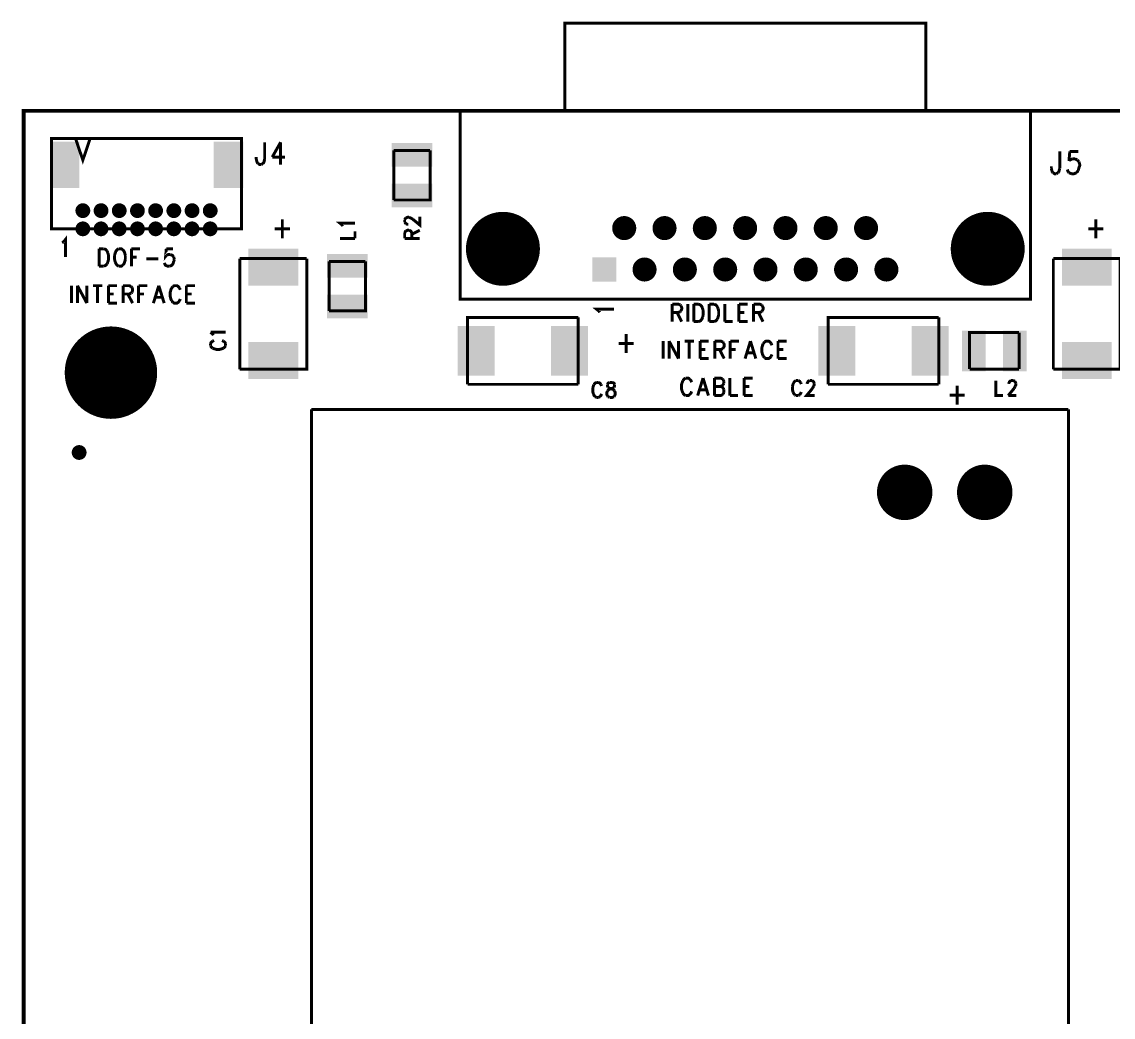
# Model space of a CAD drawing. Extents: x 7.79 to 14.3, y 7.55 to 12.98.
# Drawn here: x 7.995 to 10.946, y 10.273 to 12.965 of the extents above; entities that cross this region are included whole.
import ezdxf

# ---------------------------------------------------------------- set-up
doc = ezdxf.new("R2010")
doc.units = 0
doc.layers.get('0').update_dxf_attribs({"linetype": 'CONTINUOUS'})
doc.layers.add('ASSEMBLY_PHO', color=7, linetype='CONTINUOUS')

# ---------------------------------------------------------------- blocks, each defined once
blk = doc.blocks.new('ROUND_5')
at = {"const_width": 0.0325}
blk.add_lwpolyline([(-0.01625, 0, 1), (0.01625, 0, 1)], format="xyb", close=True, dxfattribs=at)
blk = doc.blocks.new('SQUARE_9')
blk.add_solid([(-0.0325, -0.0325), (-0.0325, 0.0325), (0.0325, -0.0325), (0.0325, 0.0325)])
blk = doc.blocks.new('ROUND_13')
at = {"const_width": 0.075}
blk.add_lwpolyline([(-0.0375, 0, 1), (0.0375, 0, 1)], format="xyb", close=True, dxfattribs=at)
blk = doc.blocks.new('ROUND_17')
at = {"const_width": 0.1}
blk.add_lwpolyline([(-0.05, 0, 1), (0.05, 0, 1)], format="xyb", close=True, dxfattribs=at)
blk = doc.blocks.new('ROUND_25')
at = {"const_width": 0.02}
blk.add_lwpolyline([(-0.01, 0, 1), (0.01, 0, 1)], format="xyb", close=True, dxfattribs=at)
blk = doc.blocks.new('RECTANGLE_137')
blk.add_solid([(-0.0675, -0.05), (-0.0675, 0.05), (0.0675, -0.05), (0.0675, 0.05)])
blk = doc.blocks.new('RECTANGLE_163')
blk.add_solid([(-0.055, -0.032), (-0.055, 0.032), (0.055, -0.032), (0.055, 0.032)])
blk = doc.blocks.new('RECTANGLE_171')
blk.add_solid([(-0.032, -0.055), (-0.032, 0.055), (0.032, -0.055), (0.032, 0.055)])
blk = doc.blocks.new('ROUND_184')
at = {"const_width": 0.125}
blk.add_lwpolyline([(-0.0625, 0, 1), (0.0625, 0, 1)], format="xyb", close=True, dxfattribs=at)
blk = doc.blocks.new('RECTANGLE_188')
blk.add_solid([(-0.05, -0.0675), (-0.05, 0.0675), (0.05, -0.0675), (0.05, 0.0675)])
blk = doc.blocks.new('RECTANGLE_201')
blk.add_solid([(-0.04, -0.063), (-0.04, 0.063), (0.04, -0.063), (0.04, 0.063)])

msp = doc.modelspace()

# ---------------------------------------------------------------- linework, layer by layer
at = {"layer": 'ASSEMBLY_PHO'}
for points, const_width in [([(9.4635, 12.725), (9.4635, 12.961), (10.4395, 12.961), (10.4395, 12.725)], 0.008), ([(8, 8), (14.299, 8), (14.299, 12.724), (8, 12.724), (8, 8)], 0.01), ([(9.18, 12.215), (9.18, 12.725), (10.723, 12.725), (10.723, 12.215), (9.18, 12.215)], 0.008), ([(8.07535, 12.405), (8.58913, 12.405), (8.58913, 12.64909), (8.07535, 12.64909), (8.07535, 12.405)], 0.008), ([(8.17968, 12.64909), (8.16, 12.59102), (8.14031, 12.64909)], 0.008), ([(8.65172, 12.63937), (8.65172, 12.59337)], 0.008), ([(8.6949, 12.63937), (8.67218, 12.59912)], 0.008), ([(8.6949, 12.63937), (8.6949, 12.579)], 0.008), ([(8.629, 12.59337), (8.629, 12.59912)], 0.008), ([(8.67218, 12.59912), (8.70627, 12.59912)], 0.008), ([(9.09921, 12.61692), (9.09921, 12.48307), (9.00078, 12.48307)], 0.008), ([(9.00078, 12.48307), (9.00078, 12.61692)], 0.008), ([(9.00078, 12.61692), (9.09921, 12.61692)], 0.008), ([(10.80172, 12.61437), (10.80172, 12.56837)], 0.008), ([(10.829, 12.61437), (10.82672, 12.5885)], 0.008), ([(10.85172, 12.61437), (10.829, 12.61437)], 0.008), ([(8.63354, 12.58187), (8.63127, 12.58475), (8.629, 12.59337)], 0.008), ([(8.64263, 12.579), (8.63809, 12.579), (8.63354, 12.58187)], 0.008), ([(8.64718, 12.58187), (8.64263, 12.579)], 0.008), ([(8.65172, 12.59337), (8.64945, 12.58475), (8.64718, 12.58187)], 0.008), ([(10.779, 12.56837), (10.779, 12.57412)], 0.008), ([(10.78354, 12.55687), (10.78127, 12.55975), (10.779, 12.56837)], 0.008), ([(10.80172, 12.56837), (10.79945, 12.55975), (10.79718, 12.55687)], 0.008), ([(10.82672, 12.5885), (10.829, 12.59137)], 0.008), ([(10.829, 12.59137), (10.83581, 12.59425)], 0.008), ([(10.83581, 12.59425), (10.84263, 12.59425)], 0.008), ([(10.84263, 12.59425), (10.84945, 12.59137)], 0.008), ([(10.84945, 12.59137), (10.854, 12.58562)], 0.008), ([(10.854, 12.58562), (10.85627, 12.577), (10.854, 12.57125), (10.85172, 12.56262)], 0.008), ([(10.79263, 12.554), (10.78809, 12.554), (10.78354, 12.55687)], 0.008), ([(10.79718, 12.55687), (10.79263, 12.554)], 0.008), ([(10.82672, 12.55687), (10.82445, 12.55975), (10.82218, 12.5655)], 0.008), ([(10.83354, 12.554), (10.82672, 12.55687)], 0.008), ([(10.84718, 12.55687), (10.84036, 12.554), (10.83354, 12.554)], 0.008), ([(10.85172, 12.56262), (10.84718, 12.55687)], 0.008), ([(8.69945, 12.43075), (8.69945, 12.379)], 0.008), ([(9.03031, 12.4299), (9.03225, 12.43309), (9.03418, 12.43468)], 0.008), ([(9.03031, 12.42354), (9.03031, 12.4299)], 0.008), ([(9.03418, 12.41877), (9.03225, 12.42036), (9.03031, 12.42354)], 0.008), ([(9.03418, 12.43468), (9.03806, 12.43627), (9.04193, 12.43627)], 0.008), ([(9.04193, 12.43627), (9.04581, 12.43468), (9.05162, 12.4315)], 0.008), ([(9.05162, 12.4315), (9.071, 12.41559), (9.071, 12.43786)], 0.008), ([(10.89945, 12.43075), (10.89945, 12.379)], 0.008), ([(8.679, 12.40487), (8.7199, 12.40487)], 0.008), ([(8.86306, 12.4124), (8.86112, 12.41559), (8.85531, 12.42036), (8.89599, 12.42036)], 0.008), ([(8.89599, 12.379), (8.89599, 12.39809)], 0.008), ([(9.03031, 12.39331), (9.03225, 12.39809), (9.03418, 12.39968)], 0.008), ([(9.03031, 12.379), (9.03031, 12.39331)], 0.008), ([(9.04, 12.41718), (9.03806, 12.41718), (9.03418, 12.41877)], 0.008), ([(9.03418, 12.39968), (9.03806, 12.40127), (9.04193, 12.40127)], 0.008), ([(9.04193, 12.40127), (9.04581, 12.39968), (9.04775, 12.39809), (9.04968, 12.39331)], 0.008), ([(9.04968, 12.39013), (9.071, 12.40127)], 0.008), ([(9.04968, 12.39331), (9.04968, 12.379)], 0.008), ([(10.879, 12.40487), (10.9199, 12.40487)], 0.008), ([(8.104, 12.36725), (8.10763, 12.3695)], 0.008), ([(8.10763, 12.3695), (8.11309, 12.37625), (8.11309, 12.329)], 0.008), ([(8.85531, 12.379), (8.89599, 12.379)], 0.008), ([(9.03031, 12.379), (9.071, 12.379)], 0.008), ([(8.204, 12.35125), (8.204, 12.304)], 0.008), ([(8.204, 12.35125), (8.21672, 12.35125)], 0.008), ([(8.21672, 12.35125), (8.22218, 12.349), (8.22581, 12.3445)], 0.008), ([(8.22581, 12.3445), (8.22763, 12.34)], 0.008), ([(8.22763, 12.34), (8.22945, 12.33325), (8.22945, 12.322), (8.22763, 12.31525)], 0.008), ([(8.24763, 12.34), (8.24581, 12.33325)], 0.008), ([(8.24581, 12.33325), (8.24581, 12.322)], 0.008), ([(8.25672, 12.35125), (8.25309, 12.349), (8.24945, 12.3445), (8.24763, 12.34)], 0.008), ([(8.26763, 12.349), (8.264, 12.35125), (8.25672, 12.35125)], 0.008), ([(8.2749, 12.33325), (8.27309, 12.34), (8.27127, 12.3445), (8.26763, 12.349)], 0.008), ([(8.2749, 12.322), (8.2749, 12.33325)], 0.008), ([(8.29127, 12.35125), (8.29127, 12.304)], 0.008), ([(8.29127, 12.35125), (8.3149, 12.35125)], 0.008), ([(8.38581, 12.35125), (8.384, 12.331), (8.38581, 12.33325)], 0.008), ([(8.404, 12.35125), (8.38581, 12.35125)], 0.008), ([(8.38581, 12.33325), (8.39127, 12.3355), (8.39672, 12.3355)], 0.008), ([(8.39672, 12.3355), (8.40218, 12.33325), (8.40581, 12.32875)], 0.008), ([(8.21672, 12.304), (8.204, 12.304)], 0.008), ([(8.22581, 12.31075), (8.22218, 12.30625), (8.21672, 12.304)], 0.008), ([(8.22763, 12.31525), (8.22581, 12.31075)], 0.008), ([(8.24581, 12.322), (8.24763, 12.31525)], 0.008), ([(8.24763, 12.31525), (8.24945, 12.31075), (8.25309, 12.30625), (8.25672, 12.304)], 0.008), ([(8.25672, 12.304), (8.264, 12.304), (8.26763, 12.30625)], 0.008), ([(8.26763, 12.30625), (8.27127, 12.31075), (8.27309, 12.31525), (8.2749, 12.322)], 0.008), ([(8.29127, 12.32875), (8.30581, 12.32875)], 0.008), ([(8.33127, 12.32425), (8.364, 12.32425)], 0.008), ([(8.3949, 12.304), (8.38945, 12.304), (8.384, 12.30625), (8.38218, 12.3085), (8.38036, 12.313)], 0.008), ([(8.40581, 12.3175), (8.404, 12.31075), (8.40036, 12.30625), (8.3949, 12.304)], 0.008), ([(8.40581, 12.32875), (8.40763, 12.322)], 0.008), ([(8.40763, 12.322), (8.40581, 12.3175)], 0.008), ([(8.76555, 12.3246), (8.76555, 12.02539), (8.58444, 12.02539)], 0.008), ([(8.58444, 12.02539), (8.58444, 12.3246)], 0.008), ([(8.58444, 12.3246), (8.76555, 12.3246)], 0.008), ([(8.82578, 12.18307), (8.82578, 12.31692)], 0.008), ([(8.82578, 12.31692), (8.92421, 12.31692)], 0.008), ([(8.92421, 12.31692), (8.92421, 12.18307), (8.82578, 12.18307)], 0.008), ([(10.96555, 12.3246), (10.96555, 12.02539), (10.78444, 12.02539)], 0.008), ([(10.78444, 12.02539), (10.78444, 12.3246)], 0.008), ([(10.78444, 12.3246), (10.96555, 12.3246)], 0.008), ([(8.129, 12.25125), (8.129, 12.204)], 0.008), ([(8.14536, 12.25125), (8.14536, 12.204)], 0.008), ([(8.14536, 12.25125), (8.17081, 12.204)], 0.008), ([(8.17081, 12.25125), (8.17081, 12.204)], 0.008), ([(8.18718, 12.25125), (8.21263, 12.25125)], 0.008), ([(8.1999, 12.25125), (8.1999, 12.204)], 0.008), ([(8.229, 12.25125), (8.229, 12.204)], 0.008), ([(8.229, 12.25125), (8.25263, 12.25125)], 0.008), ([(8.269, 12.25125), (8.269, 12.204)], 0.008), ([(8.269, 12.25125), (8.28536, 12.25125), (8.29081, 12.249)], 0.008), ([(8.29081, 12.249), (8.29263, 12.24675)], 0.008), ([(8.29263, 12.24675), (8.29445, 12.24225), (8.29445, 12.23775), (8.29263, 12.23325)], 0.008), ([(8.31081, 12.25125), (8.31081, 12.204)], 0.008), ([(8.31081, 12.25125), (8.33445, 12.25125)], 0.008), ([(8.36536, 12.25125), (8.35081, 12.204)], 0.008), ([(8.36536, 12.25125), (8.3799, 12.204)], 0.008), ([(8.3999, 12.2445), (8.39809, 12.24), (8.39627, 12.23325), (8.39627, 12.222), (8.39809, 12.21525), (8.3999, 12.21075)], 0.008), ([(8.40354, 12.249), (8.3999, 12.2445)], 0.008), ([(8.42172, 12.2445), (8.41809, 12.249), (8.41445, 12.25125), (8.40718, 12.25125), (8.40354, 12.249)], 0.008), ([(8.42354, 12.24), (8.42172, 12.2445)], 0.008), ([(8.4399, 12.25125), (8.4399, 12.204)], 0.008), ([(8.4399, 12.25125), (8.46354, 12.25125)], 0.008), ([(8.229, 12.22875), (8.24354, 12.22875)], 0.008), ([(8.29081, 12.231), (8.28536, 12.22875), (8.269, 12.22875)], 0.008), ([(8.28172, 12.22875), (8.29445, 12.204)], 0.008), ([(8.29263, 12.23325), (8.29081, 12.231)], 0.008), ([(8.31081, 12.22875), (8.32536, 12.22875)], 0.008), ([(8.35627, 12.21975), (8.37445, 12.21975)], 0.008), ([(8.42172, 12.21075), (8.42354, 12.21525)], 0.008), ([(8.4399, 12.22875), (8.45445, 12.22875)], 0.008), ([(8.229, 12.204), (8.25263, 12.204)], 0.008), ([(8.3999, 12.21075), (8.40354, 12.20625)], 0.008), ([(8.40354, 12.20625), (8.40718, 12.204), (8.41445, 12.204), (8.41809, 12.20625), (8.42172, 12.21075)], 0.008), ([(8.4399, 12.204), (8.46354, 12.204)], 0.008), ([(9.5555, 12.18263), (9.54875, 12.18809), (9.596, 12.18809)], 0.008), ([(9.754, 12.20125), (9.754, 12.154)], 0.008), ([(9.754, 12.20125), (9.77036, 12.20125), (9.77581, 12.199)], 0.008), ([(9.77581, 12.199), (9.77763, 12.19675)], 0.008), ([(9.77763, 12.19675), (9.77945, 12.19225), (9.77945, 12.18775), (9.77763, 12.18325)], 0.008), ([(9.79581, 12.20125), (9.79581, 12.154)], 0.008), ([(9.81218, 12.20125), (9.81218, 12.154)], 0.008), ([(9.81218, 12.20125), (9.8249, 12.20125)], 0.008), ([(9.8249, 12.20125), (9.83036, 12.199), (9.834, 12.1945), (9.83581, 12.19)], 0.008), ([(9.83581, 12.19), (9.83763, 12.18325)], 0.008), ([(9.854, 12.20125), (9.854, 12.154)], 0.008), ([(9.854, 12.20125), (9.86672, 12.20125)], 0.008), ([(9.86672, 12.20125), (9.87218, 12.199), (9.87581, 12.1945)], 0.008), ([(9.87581, 12.1945), (9.87763, 12.19)], 0.008), ([(9.87763, 12.19), (9.87945, 12.18325), (9.87945, 12.172), (9.87763, 12.16525)], 0.008), ([(9.89581, 12.20125), (9.89581, 12.154)], 0.008), ([(9.934, 12.20125), (9.934, 12.154)], 0.008), ([(9.934, 12.20125), (9.95763, 12.20125)], 0.008), ([(9.974, 12.20125), (9.974, 12.154)], 0.008), ([(9.974, 12.20125), (9.99036, 12.20125), (9.99581, 12.199)], 0.008), ([(9.99581, 12.199), (9.99763, 12.19675)], 0.008), ([(9.99763, 12.19675), (9.99945, 12.19225), (9.99945, 12.18775), (9.99763, 12.18325)], 0.008), ([(9.20039, 11.98444), (9.20039, 12.16555), (9.4996, 12.16555)], 0.008), ([(9.4996, 12.16555), (9.4996, 11.98444)], 0.008), ([(9.55775, 12.179), (9.5555, 12.18263)], 0.008), ([(9.77581, 12.181), (9.77036, 12.17875), (9.754, 12.17875)], 0.008), ([(9.76672, 12.17875), (9.77945, 12.154)], 0.008), ([(9.77763, 12.18325), (9.77581, 12.181)], 0.008), ([(9.83581, 12.16525), (9.834, 12.16075), (9.83036, 12.15625), (9.8249, 12.154)], 0.008), ([(9.83763, 12.172), (9.83581, 12.16525)], 0.008), ([(9.83763, 12.18325), (9.83763, 12.172)], 0.008), ([(9.87581, 12.16075), (9.87218, 12.15625), (9.86672, 12.154)], 0.008), ([(9.87763, 12.16525), (9.87581, 12.16075)], 0.008), ([(9.934, 12.17875), (9.94854, 12.17875)], 0.008), ([(9.99581, 12.181), (9.99036, 12.17875), (9.974, 12.17875)], 0.008), ([(9.98672, 12.17875), (9.99945, 12.154)], 0.008), ([(9.99763, 12.18325), (9.99581, 12.181)], 0.008), ([(10.17539, 11.98444), (10.17539, 12.16555), (10.4746, 12.16555)], 0.008), ([(10.4746, 12.16555), (10.4746, 11.98444)], 0.008), ([(9.8249, 12.154), (9.81218, 12.154)], 0.008), ([(9.86672, 12.154), (9.854, 12.154)], 0.008), ([(9.89581, 12.154), (9.91763, 12.154)], 0.008), ([(9.934, 12.154), (9.95763, 12.154)], 0.008), ([(8.51112, 12.12036), (8.50531, 12.12513)], 0.008), ([(8.50531, 12.12513), (8.546, 12.12513)], 0.008), ([(8.51112, 12.10127), (8.50725, 12.09809), (8.50531, 12.0949)], 0.008), ([(8.51306, 12.11718), (8.51112, 12.12036)], 0.008), ([(8.515, 12.10286), (8.51112, 12.10127)], 0.008), ([(8.54018, 12.10127), (8.53631, 12.10286)], 0.008), ([(8.546, 12.0949), (8.54406, 12.09809), (8.54018, 12.10127)], 0.008), ([(9.62945, 12.12075), (9.62945, 12.069)], 0.008), ([(9.729, 12.10125), (9.729, 12.054)], 0.008), ([(9.74536, 12.10125), (9.74536, 12.054)], 0.008), ([(9.74536, 12.10125), (9.77081, 12.054)], 0.008), ([(9.77081, 12.10125), (9.77081, 12.054)], 0.008), ([(9.78718, 12.10125), (9.81263, 12.10125)], 0.008), ([(9.7999, 12.10125), (9.7999, 12.054)], 0.008), ([(9.829, 12.10125), (9.829, 12.054)], 0.008), ([(9.829, 12.10125), (9.85263, 12.10125)], 0.008), ([(9.869, 12.10125), (9.869, 12.054)], 0.008), ([(9.869, 12.10125), (9.88536, 12.10125), (9.89081, 12.099)], 0.008), ([(9.89081, 12.099), (9.89263, 12.09675)], 0.008), ([(9.89263, 12.09675), (9.89445, 12.09225), (9.89445, 12.08775), (9.89263, 12.08325)], 0.008), ([(9.91081, 12.10125), (9.91081, 12.054)], 0.008), ([(9.91081, 12.10125), (9.93445, 12.10125)], 0.008), ([(9.96536, 12.10125), (9.95081, 12.054)], 0.008), ([(9.96536, 12.10125), (9.9799, 12.054)], 0.008), ([(10.00354, 12.099), (9.9999, 12.0945)], 0.008), ([(10.02172, 12.0945), (10.01809, 12.099), (10.01445, 12.10125), (10.00718, 12.10125), (10.00354, 12.099)], 0.008), ([(10.0399, 12.10125), (10.0399, 12.054)], 0.008), ([(10.0399, 12.10125), (10.06354, 12.10125)], 0.008), ([(10.55807, 12.02578), (10.55807, 12.12421), (10.69192, 12.12421)], 0.008), ([(10.69192, 12.12421), (10.69192, 12.02578)], 0.008), ([(8.50531, 12.0949), (8.50531, 12.08854)], 0.008), ([(8.50531, 12.08854), (8.50725, 12.08536), (8.51112, 12.08218)], 0.008), ([(8.51112, 12.08218), (8.515, 12.08059), (8.52081, 12.079), (8.5305, 12.079), (8.53631, 12.08059), (8.54018, 12.08218)], 0.008), ([(8.54018, 12.08218), (8.54406, 12.08536), (8.546, 12.08854)], 0.008), ([(8.546, 12.08854), (8.546, 12.0949)], 0.008), ([(9.609, 12.09487), (9.6499, 12.09487)], 0.008), ([(9.829, 12.07875), (9.84354, 12.07875)], 0.008), ([(9.89081, 12.081), (9.88536, 12.07875), (9.869, 12.07875)], 0.008), ([(9.88172, 12.07875), (9.89445, 12.054)], 0.008), ([(9.89263, 12.08325), (9.89081, 12.081)], 0.008), ([(9.91081, 12.07875), (9.92536, 12.07875)], 0.008), ([(9.95627, 12.06975), (9.97445, 12.06975)], 0.008), ([(9.9999, 12.0945), (9.99809, 12.09), (9.99627, 12.08325), (9.99627, 12.072), (9.99809, 12.06525), (9.9999, 12.06075)], 0.008), ([(10.02354, 12.09), (10.02172, 12.0945)], 0.008), ([(10.0399, 12.07875), (10.05445, 12.07875)], 0.008), ([(9.829, 12.054), (9.85263, 12.054)], 0.008), ([(9.9999, 12.06075), (10.00354, 12.05625)], 0.008), ([(10.00354, 12.05625), (10.00718, 12.054), (10.01445, 12.054), (10.01809, 12.05625), (10.02172, 12.06075)], 0.008), ([(10.02172, 12.06075), (10.02354, 12.06525)], 0.008), ([(10.0399, 12.054), (10.06354, 12.054)], 0.008), ([(10.69192, 12.02578), (10.55807, 12.02578)], 0.008), ([(9.4996, 11.98444), (9.20039, 11.98444)], 0.008), ([(9.54218, 11.98387), (9.54059, 11.98), (9.539, 11.97418)], 0.008), ([(9.54854, 11.98968), (9.54536, 11.98775), (9.54218, 11.98387)], 0.008), ([(9.5549, 11.98968), (9.54854, 11.98968)], 0.008), ([(9.56127, 11.98387), (9.55809, 11.98775), (9.5549, 11.98968)], 0.008), ([(9.56286, 11.98), (9.56127, 11.98387)], 0.008), ([(9.58513, 11.98968), (9.58036, 11.98775), (9.57877, 11.98387)], 0.008), ([(9.57877, 11.98387), (9.57877, 11.98), (9.58036, 11.97612)], 0.008), ([(9.5915, 11.98968), (9.58513, 11.98968)], 0.008), ([(9.59786, 11.98387), (9.59627, 11.98775), (9.5915, 11.98968)], 0.008), ([(9.59627, 11.97612), (9.59786, 11.98), (9.59786, 11.98387)], 0.008), ([(9.78081, 11.99), (9.779, 11.98325), (9.779, 11.972), (9.78081, 11.96525)], 0.008), ([(9.78263, 11.9945), (9.78081, 11.99)], 0.008), ([(9.7899, 12.00125), (9.78627, 11.999), (9.78263, 11.9945)], 0.008), ([(9.80081, 11.999), (9.79718, 12.00125), (9.7899, 12.00125)], 0.008), ([(9.80627, 11.99), (9.80445, 11.9945), (9.80081, 11.999)], 0.008), ([(9.83718, 12.00125), (9.82263, 11.954)], 0.008), ([(9.83718, 12.00125), (9.85172, 11.954)], 0.008), ([(9.86809, 12.00125), (9.86809, 11.954)], 0.008), ([(9.86809, 12.00125), (9.88445, 12.00125), (9.8899, 11.999)], 0.008), ([(9.86809, 11.97875), (9.88445, 11.97875), (9.8899, 11.9765)], 0.008), ([(9.8899, 11.981), (9.88445, 11.97875)], 0.008), ([(9.8899, 11.999), (9.89172, 11.99675)], 0.008), ([(9.89172, 11.98325), (9.8899, 11.981)], 0.008), ([(9.89172, 11.99675), (9.89354, 11.99225)], 0.008), ([(9.89354, 11.98775), (9.89172, 11.98325)], 0.008), ([(9.89354, 11.99225), (9.89354, 11.98775)], 0.008), ([(9.9099, 12.00125), (9.9099, 11.954)], 0.008), ([(9.94809, 12.00125), (9.94809, 11.954)], 0.008), ([(9.94809, 12.00125), (9.97172, 12.00125)], 0.008), ([(9.94809, 11.97875), (9.96263, 11.97875)], 0.008), ([(10.08218, 11.98887), (10.08059, 11.985), (10.079, 11.97918)], 0.008), ([(10.079, 11.97918), (10.079, 11.9695), (10.08059, 11.96368)], 0.008), ([(10.08854, 11.99468), (10.08536, 11.99275), (10.08218, 11.98887)], 0.008), ([(10.0949, 11.99468), (10.08854, 11.99468)], 0.008), ([(10.10127, 11.98887), (10.09809, 11.99275), (10.0949, 11.99468)], 0.008), ([(10.10286, 11.985), (10.10127, 11.98887)], 0.008), ([(10.11877, 11.98693), (10.12036, 11.99081), (10.12195, 11.99275), (10.12513, 11.99468)], 0.008), ([(10.11877, 11.985), (10.11877, 11.98693)], 0.008), ([(10.12513, 11.99468), (10.1315, 11.99468)], 0.008), ([(10.1315, 11.99468), (10.13468, 11.99275), (10.13627, 11.99081), (10.13786, 11.98693)], 0.008), ([(10.13627, 11.97918), (10.13309, 11.97337)], 0.008), ([(10.13786, 11.98693), (10.13786, 11.98306), (10.13627, 11.97918)], 0.008), ([(10.4746, 11.98444), (10.17539, 11.98444)], 0.008), ([(10.52445, 11.98075), (10.52445, 11.929)], 0.008), ([(10.629, 11.99468), (10.629, 11.954), (10.64809, 11.954)], 0.008), ([(10.664, 11.98693), (10.66559, 11.99081), (10.66718, 11.99275), (10.67036, 11.99468)], 0.008), ([(10.664, 11.985), (10.664, 11.98693)], 0.008), ([(10.67036, 11.99468), (10.67672, 11.99468)], 0.008), ([(10.67672, 11.99468), (10.6799, 11.99275)], 0.008), ([(10.6815, 11.97918), (10.67831, 11.97337)], 0.008), ([(10.6799, 11.99275), (10.6815, 11.99081), (10.68309, 11.98693)], 0.008), ([(10.68309, 11.98693), (10.68309, 11.98306), (10.6815, 11.97918)], 0.008), ([(9.539, 11.97418), (9.539, 11.9645), (9.54059, 11.95868)], 0.008), ([(9.54059, 11.95868), (9.54218, 11.95481), (9.54536, 11.95093)], 0.008), ([(9.54536, 11.95093), (9.54854, 11.949)], 0.008), ([(9.54854, 11.949), (9.5549, 11.949)], 0.008), ([(9.5549, 11.949), (9.55809, 11.95093)], 0.008), ([(9.55809, 11.95093), (9.56127, 11.95481), (9.56286, 11.95868)], 0.008), ([(9.57877, 11.95287), (9.57718, 11.95675), (9.57718, 11.96256), (9.57877, 11.96643)], 0.008), ([(9.57877, 11.96643), (9.58195, 11.97031), (9.58672, 11.97225)], 0.008), ([(9.58036, 11.95093), (9.57877, 11.95287)], 0.008), ([(9.58036, 11.97612), (9.58354, 11.97418)], 0.008), ([(9.58513, 11.949), (9.58036, 11.95093)], 0.008), ([(9.58354, 11.97418), (9.5899, 11.97225)], 0.008), ([(9.59627, 11.95093), (9.5915, 11.949), (9.58513, 11.949)], 0.008), ([(9.58672, 11.97225), (9.59309, 11.97418)], 0.008), ([(9.5899, 11.97225), (9.59468, 11.97031), (9.59786, 11.96643)], 0.008), ([(9.59309, 11.97418), (9.59627, 11.97612)], 0.008), ([(9.59786, 11.95287), (9.59627, 11.95093)], 0.008), ([(9.59786, 11.96643), (9.59945, 11.96256), (9.59945, 11.95675), (9.59786, 11.95287)], 0.008), ([(9.78081, 11.96525), (9.78263, 11.96075)], 0.008), ([(9.78263, 11.96075), (9.78627, 11.95625), (9.7899, 11.954)], 0.008), ([(9.7899, 11.954), (9.79718, 11.954), (9.80081, 11.95625)], 0.008), ([(9.80081, 11.95625), (9.80445, 11.96075), (9.80627, 11.96525)], 0.008), ([(9.82809, 11.96975), (9.84627, 11.96975)], 0.008), ([(9.8899, 11.95625), (9.88445, 11.954), (9.86809, 11.954)], 0.008), ([(9.8899, 11.9765), (9.89172, 11.97425)], 0.008), ([(9.89172, 11.9585), (9.8899, 11.95625)], 0.008), ([(9.89172, 11.97425), (9.89354, 11.96975)], 0.008), ([(9.89354, 11.963), (9.89172, 11.9585)], 0.008), ([(9.89354, 11.96975), (9.89354, 11.963)], 0.008), ([(9.9099, 11.954), (9.93172, 11.954)], 0.008), ([(9.94809, 11.954), (9.97172, 11.954)], 0.008), ([(10.08059, 11.96368), (10.08218, 11.95981), (10.08536, 11.95593)], 0.008), ([(10.08536, 11.95593), (10.08854, 11.954)], 0.008), ([(10.08854, 11.954), (10.0949, 11.954)], 0.008), ([(10.0949, 11.954), (10.09809, 11.95593)], 0.008), ([(10.09809, 11.95593), (10.10127, 11.95981), (10.10286, 11.96368)], 0.008), ([(10.13309, 11.97337), (10.11718, 11.954), (10.13945, 11.954)], 0.008), ([(10.504, 11.95487), (10.5449, 11.95487)], 0.008), ([(10.67831, 11.97337), (10.6624, 11.954)], 0.008), ([(10.6624, 11.954), (10.68468, 11.954)], 0.008), ([(8.77814, 8.49133), (8.77814, 11.91653)], 0.008), ([(8.77814, 11.91653), (10.82539, 11.91653)], 0.008), ([(10.82539, 11.91653), (10.82539, 8.49133)], 0.008)]:
    msp.add_lwpolyline(points, dxfattribs=dict(at, const_width=const_width))

# ---------------------------------------------------------------- block references
for name, p in [('RECTANGLE_201', (8.11078, 12.57822)), ('RECTANGLE_201', (8.5537, 12.57822)), ('RECTANGLE_163', (9.05, 12.60511)), ('RECTANGLE_163', (9.05, 12.49488)), ('ROUND_25', (8.16, 12.45421)), ('ROUND_25', (8.20921, 12.45421)), ('ROUND_25', (8.25842, 12.45421)), ('ROUND_25', (8.30763, 12.45421)), ('ROUND_25', (8.35685, 12.45421)), ('ROUND_25', (8.40606, 12.45421)), ('ROUND_25', (8.45527, 12.45421)), ('ROUND_25', (8.50448, 12.45421)), ('ROUND_25', (8.16, 12.405)), ('ROUND_25', (8.20921, 12.405)), ('ROUND_25', (8.25842, 12.405)), ('ROUND_25', (8.30763, 12.405)), ('ROUND_25', (8.35685, 12.405)), ('ROUND_25', (8.40606, 12.405)), ('ROUND_25', (8.45527, 12.405)), ('ROUND_25', (8.50448, 12.405)), ('ROUND_17', (9.296, 12.351)), ('ROUND_5', (9.624, 12.407)), ('ROUND_5', (9.733, 12.407)), ('ROUND_5', (9.842, 12.407)), ('ROUND_5', (9.951, 12.407)), ('ROUND_5', (10.06, 12.407)), ('ROUND_5', (10.169, 12.407)), ('ROUND_5', (10.278, 12.407)), ('ROUND_17', (10.607, 12.351)), ('RECTANGLE_137', (8.675, 12.30098)), ('RECTANGLE_163', (8.875, 12.30511)), ('RECTANGLE_137', (10.875, 12.30098)), ('SQUARE_9', (9.57, 12.295)), ('ROUND_5', (9.679, 12.295)), ('ROUND_5', (9.788, 12.295)), ('ROUND_5', (9.897, 12.295)), ('ROUND_5', (10.006, 12.295)), ('ROUND_5', (10.115, 12.295)), ('ROUND_5', (10.224, 12.295)), ('ROUND_5', (10.333, 12.295)), ('RECTANGLE_163', (8.875, 12.19488)), ('ROUND_184', (8.236, 12.016)), ('RECTANGLE_188', (9.22401, 12.075)), ('RECTANGLE_188', (9.47598, 12.075)), ('RECTANGLE_188', (10.19901, 12.075)), ('RECTANGLE_188', (10.45098, 12.075)), ('RECTANGLE_171', (10.56988, 12.075)), ('RECTANGLE_171', (10.68011, 12.075)), ('RECTANGLE_137', (8.675, 12.04901)), ('RECTANGLE_137', (10.875, 12.04901)), ('ROUND_25', (8.15, 11.8)), ('ROUND_13', (10.38248, 11.69212)), ('ROUND_13', (10.59901, 11.69212))]:
    msp.add_blockref(name, p, dxfattribs=at)

doc.saveas('drawing.dxf')
